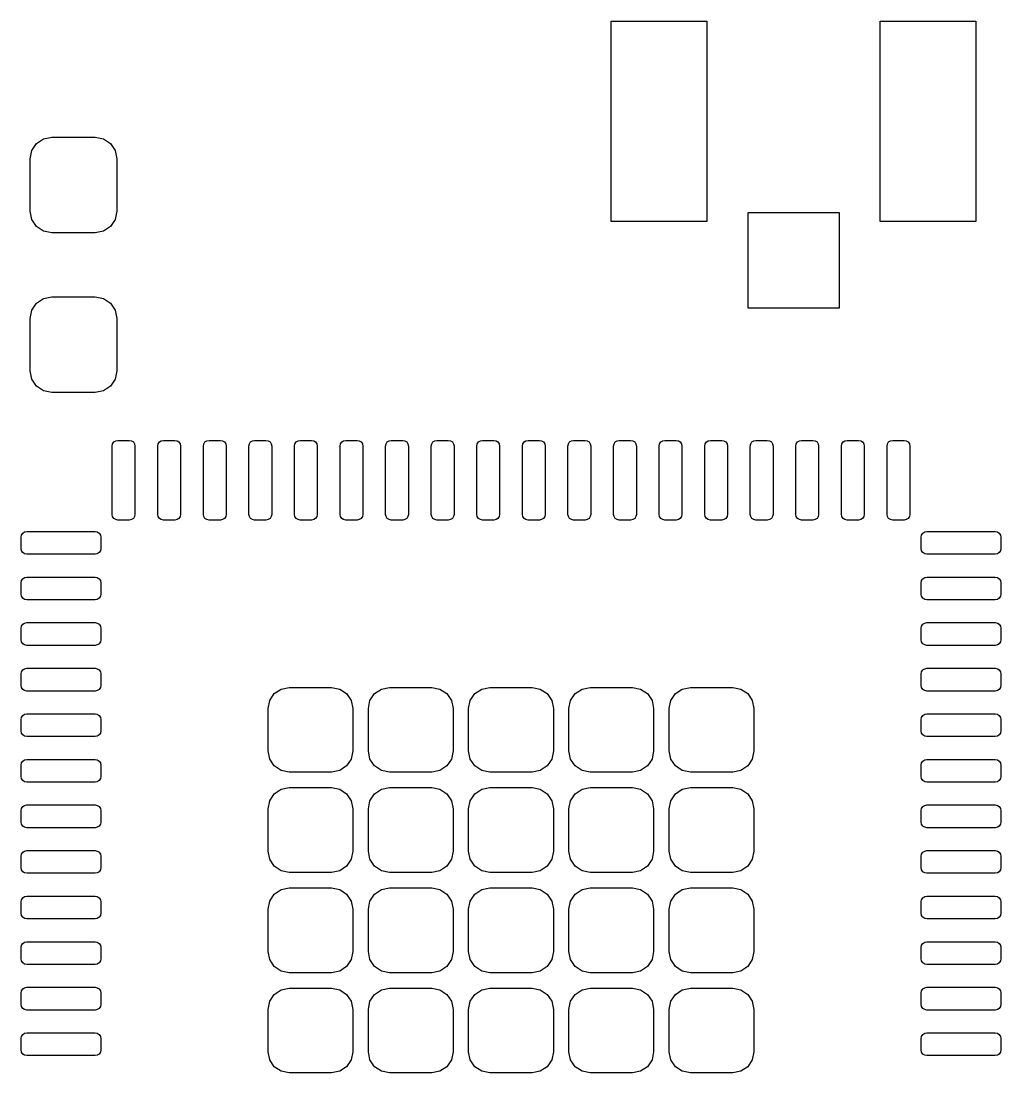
# Model space of a CAD drawing. Extents: x 116.2 to 159.4, y -138 to -93.9.
# Drawn here: x 148.68 to 159.43, y -117.02 to -105.47 of the extents above; entities that cross this region are included whole.
import ezdxf

# ---------------------------------------------------------------- set-up
doc = ezdxf.new("R2010")
doc.units = 0
doc.layers.add('BLACK', color=7, linetype='CONTINUOUS')

msp = doc.modelspace()

# ---------------------------------------------------------------- linework, layer by layer
at = {"layer": 'BLACK', "linetype": 'CONTINUOUS'}
for p, q in [((155.15, -107.675), (155.15, -105.475)), ((155.15, -105.475), (156.2, -105.475)), ((156.2, -105.475), (156.2, -107.675)), ((158.1, -107.675), (158.1, -105.475)), ((158.1, -105.475), (159.15, -105.475)), ((159.15, -105.475), (159.15, -107.675)), ((148.793, -106.897), (148.845, -106.82)), ((148.845, -106.82), (148.922, -106.768)), ((148.922, -106.768), (149.012, -106.75)), ((149.012, -106.75), (149.487, -106.75)), ((149.487, -106.75), (149.578, -106.768)), ((149.578, -106.768), (149.655, -106.82)), ((149.655, -106.82), (149.707, -106.897)), ((148.775, -106.987), (148.793, -106.897)), ((149.707, -106.897), (149.725, -106.987)), ((148.775, -107.562), (148.775, -106.987)), ((149.725, -106.987), (149.725, -107.562)), ((148.793, -107.653), (148.775, -107.562)), ((148.845, -107.73), (148.793, -107.653)), ((149.707, -107.653), (149.655, -107.73)), ((149.725, -107.562), (149.707, -107.653)), ((156.65, -108.625), (156.65, -107.575)), ((156.65, -107.575), (157.65, -107.575)), ((157.65, -107.575), (157.65, -108.625)), ((148.922, -107.782), (148.845, -107.73)), ((149.012, -107.8), (148.922, -107.782)), ((149.578, -107.782), (149.487, -107.8)), ((149.655, -107.73), (149.578, -107.782)), ((156.2, -107.675), (155.15, -107.675)), ((159.15, -107.675), (158.1, -107.675)), ((149.487, -107.8), (149.012, -107.8)), ((148.793, -108.647), (148.845, -108.57)), ((148.845, -108.57), (148.922, -108.518)), ((148.922, -108.518), (149.012, -108.5)), ((149.012, -108.5), (149.487, -108.5)), ((149.487, -108.5), (149.578, -108.518)), ((149.578, -108.518), (149.655, -108.57)), ((149.655, -108.57), (149.707, -108.647)), ((148.775, -108.737), (148.793, -108.647)), ((149.707, -108.647), (149.725, -108.737)), ((157.65, -108.625), (156.65, -108.625)), ((148.775, -109.312), (148.775, -108.737)), ((149.725, -108.737), (149.725, -109.312)), ((148.793, -109.403), (148.775, -109.312)), ((149.725, -109.312), (149.707, -109.403)), ((148.845, -109.48), (148.793, -109.403)), ((148.922, -109.532), (148.845, -109.48)), ((149.655, -109.48), (149.578, -109.532)), ((149.707, -109.403), (149.655, -109.48)), ((149.012, -109.55), (148.922, -109.532)), ((149.487, -109.55), (149.012, -109.55)), ((149.578, -109.532), (149.487, -109.55)), ((149.693, -110.093), (149.714, -110.08)), ((149.714, -110.08), (149.737, -110.075)), ((149.737, -110.075), (149.862, -110.075)), ((149.862, -110.075), (149.886, -110.08)), ((149.886, -110.08), (149.907, -110.093)), ((150.193, -110.093), (150.214, -110.08)), ((150.214, -110.08), (150.237, -110.075)), ((150.237, -110.075), (150.362, -110.075)), ((150.362, -110.075), (150.386, -110.08)), ((150.386, -110.08), (150.407, -110.093)), ((150.693, -110.093), (150.714, -110.08)), ((150.714, -110.08), (150.737, -110.075)), ((150.737, -110.075), (150.862, -110.075)), ((150.862, -110.075), (150.886, -110.08)), ((150.886, -110.08), (150.907, -110.093)), ((151.193, -110.093), (151.214, -110.08)), ((151.214, -110.08), (151.237, -110.075)), ((151.237, -110.075), (151.362, -110.075)), ((151.362, -110.075), (151.386, -110.08)), ((151.386, -110.08), (151.407, -110.093)), ((151.693, -110.093), (151.714, -110.08)), ((151.714, -110.08), (151.737, -110.075)), ((151.737, -110.075), (151.862, -110.075)), ((151.862, -110.075), (151.886, -110.08)), ((151.886, -110.08), (151.907, -110.093)), ((152.193, -110.093), (152.214, -110.08)), ((152.214, -110.08), (152.237, -110.075)), ((152.237, -110.075), (152.362, -110.075)), ((152.362, -110.075), (152.386, -110.08)), ((152.386, -110.08), (152.407, -110.093)), ((152.693, -110.093), (152.714, -110.08)), ((152.714, -110.08), (152.737, -110.075)), ((152.737, -110.075), (152.862, -110.075)), ((152.862, -110.075), (152.886, -110.08)), ((152.886, -110.08), (152.907, -110.093)), ((153.193, -110.093), (153.214, -110.08)), ((153.214, -110.08), (153.237, -110.075)), ((153.237, -110.075), (153.362, -110.075)), ((153.362, -110.075), (153.386, -110.08)), ((153.386, -110.08), (153.407, -110.093)), ((153.693, -110.093), (153.714, -110.08)), ((153.714, -110.08), (153.737, -110.075)), ((153.737, -110.075), (153.862, -110.075)), ((153.862, -110.075), (153.886, -110.08)), ((153.886, -110.08), (153.907, -110.093)), ((154.193, -110.093), (154.214, -110.08)), ((154.214, -110.08), (154.237, -110.075)), ((154.237, -110.075), (154.362, -110.075)), ((154.362, -110.075), (154.386, -110.08)), ((154.386, -110.08), (154.407, -110.093)), ((154.693, -110.093), (154.714, -110.08)), ((154.714, -110.08), (154.737, -110.075)), ((154.737, -110.075), (154.862, -110.075)), ((154.862, -110.075), (154.886, -110.08)), ((154.886, -110.08), (154.907, -110.093)), ((155.193, -110.093), (155.214, -110.08)), ((155.214, -110.08), (155.237, -110.075)), ((155.237, -110.075), (155.362, -110.075)), ((155.362, -110.075), (155.386, -110.08)), ((155.386, -110.08), (155.407, -110.093)), ((155.693, -110.093), (155.714, -110.08)), ((155.714, -110.08), (155.737, -110.075)), ((155.737, -110.075), (155.862, -110.075)), ((155.862, -110.075), (155.886, -110.08)), ((155.886, -110.08), (155.907, -110.093)), ((156.193, -110.093), (156.214, -110.08)), ((156.214, -110.08), (156.237, -110.075)), ((156.237, -110.075), (156.362, -110.075)), ((156.362, -110.075), (156.386, -110.08)), ((156.386, -110.08), (156.407, -110.093)), ((156.693, -110.093), (156.714, -110.08)), ((156.714, -110.08), (156.737, -110.075)), ((156.737, -110.075), (156.862, -110.075)), ((156.862, -110.075), (156.886, -110.08)), ((156.886, -110.08), (156.907, -110.093)), ((157.193, -110.093), (157.214, -110.08)), ((157.214, -110.08), (157.237, -110.075)), ((157.237, -110.075), (157.362, -110.075)), ((157.362, -110.075), (157.386, -110.08)), ((157.386, -110.08), (157.407, -110.093)), ((157.693, -110.093), (157.714, -110.08)), ((157.714, -110.08), (157.737, -110.075)), ((157.737, -110.075), (157.862, -110.075)), ((157.862, -110.075), (157.886, -110.08)), ((157.886, -110.08), (157.907, -110.093)), ((158.193, -110.093), (158.214, -110.08)), ((158.214, -110.08), (158.237, -110.075)), ((158.237, -110.075), (158.362, -110.075)), ((158.362, -110.075), (158.386, -110.08)), ((158.386, -110.08), (158.407, -110.093)), ((149.675, -110.137), (149.68, -110.114)), ((149.675, -110.887), (149.675, -110.137)), ((149.68, -110.114), (149.693, -110.093)), ((149.907, -110.093), (149.92, -110.114)), ((149.92, -110.114), (149.925, -110.137)), ((149.925, -110.137), (149.925, -110.887)), ((150.175, -110.137), (150.18, -110.114)), ((150.175, -110.887), (150.175, -110.137)), ((150.18, -110.114), (150.193, -110.093)), ((150.407, -110.093), (150.42, -110.114)), ((150.42, -110.114), (150.425, -110.137)), ((150.425, -110.137), (150.425, -110.887)), ((150.675, -110.137), (150.68, -110.114)), ((150.675, -110.887), (150.675, -110.137)), ((150.68, -110.114), (150.693, -110.093)), ((150.907, -110.093), (150.92, -110.114)), ((150.92, -110.114), (150.925, -110.137)), ((150.925, -110.137), (150.925, -110.887)), ((151.175, -110.137), (151.18, -110.114)), ((151.175, -110.887), (151.175, -110.137)), ((151.18, -110.114), (151.193, -110.093)), ((151.407, -110.093), (151.42, -110.114)), ((151.42, -110.114), (151.425, -110.137)), ((151.425, -110.137), (151.425, -110.887)), ((151.675, -110.137), (151.68, -110.114)), ((151.675, -110.887), (151.675, -110.137)), ((151.68, -110.114), (151.693, -110.093)), ((151.907, -110.093), (151.92, -110.114)), ((151.92, -110.114), (151.925, -110.137)), ((151.925, -110.137), (151.925, -110.887)), ((152.175, -110.137), (152.18, -110.114)), ((152.175, -110.887), (152.175, -110.137)), ((152.18, -110.114), (152.193, -110.093)), ((152.407, -110.093), (152.42, -110.114)), ((152.42, -110.114), (152.425, -110.137)), ((152.425, -110.137), (152.425, -110.887)), ((152.675, -110.137), (152.68, -110.114)), ((152.675, -110.887), (152.675, -110.137)), ((152.68, -110.114), (152.693, -110.093)), ((152.907, -110.093), (152.92, -110.114)), ((152.92, -110.114), (152.925, -110.137)), ((152.925, -110.137), (152.925, -110.887)), ((153.175, -110.137), (153.18, -110.114)), ((153.175, -110.887), (153.175, -110.137)), ((153.18, -110.114), (153.193, -110.093)), ((153.407, -110.093), (153.42, -110.114)), ((153.42, -110.114), (153.425, -110.137)), ((153.425, -110.137), (153.425, -110.887)), ((153.675, -110.137), (153.68, -110.114)), ((153.675, -110.887), (153.675, -110.137)), ((153.68, -110.114), (153.693, -110.093)), ((153.907, -110.093), (153.92, -110.114)), ((153.92, -110.114), (153.925, -110.137)), ((153.925, -110.137), (153.925, -110.887)), ((154.175, -110.137), (154.18, -110.114)), ((154.175, -110.887), (154.175, -110.137)), ((154.18, -110.114), (154.193, -110.093)), ((154.407, -110.093), (154.42, -110.114)), ((154.42, -110.114), (154.425, -110.137)), ((154.425, -110.137), (154.425, -110.887)), ((154.675, -110.137), (154.68, -110.114)), ((154.675, -110.887), (154.675, -110.137)), ((154.68, -110.114), (154.693, -110.093)), ((154.907, -110.093), (154.92, -110.114)), ((154.92, -110.114), (154.925, -110.137)), ((154.925, -110.137), (154.925, -110.887)), ((155.175, -110.137), (155.18, -110.114)), ((155.175, -110.887), (155.175, -110.137)), ((155.18, -110.114), (155.193, -110.093)), ((155.407, -110.093), (155.42, -110.114)), ((155.42, -110.114), (155.425, -110.137)), ((155.425, -110.137), (155.425, -110.887)), ((155.675, -110.137), (155.68, -110.114)), ((155.675, -110.887), (155.675, -110.137)), ((155.68, -110.114), (155.693, -110.093)), ((155.907, -110.093), (155.92, -110.114)), ((155.92, -110.114), (155.925, -110.137)), ((155.925, -110.137), (155.925, -110.887)), ((156.175, -110.137), (156.18, -110.114)), ((156.175, -110.887), (156.175, -110.137)), ((156.18, -110.114), (156.193, -110.093)), ((156.407, -110.093), (156.42, -110.114)), ((156.42, -110.114), (156.425, -110.137)), ((156.425, -110.137), (156.425, -110.887)), ((156.675, -110.137), (156.68, -110.114)), ((156.675, -110.887), (156.675, -110.137)), ((156.68, -110.114), (156.693, -110.093)), ((156.907, -110.093), (156.92, -110.114)), ((156.92, -110.114), (156.925, -110.137)), ((156.925, -110.137), (156.925, -110.887)), ((157.175, -110.137), (157.18, -110.114)), ((157.175, -110.887), (157.175, -110.137)), ((157.18, -110.114), (157.193, -110.093)), ((157.407, -110.093), (157.42, -110.114)), ((157.42, -110.114), (157.425, -110.137)), ((157.425, -110.137), (157.425, -110.887)), ((157.675, -110.137), (157.68, -110.114)), ((157.675, -110.887), (157.675, -110.137)), ((157.68, -110.114), (157.693, -110.093)), ((157.907, -110.093), (157.92, -110.114)), ((157.92, -110.114), (157.925, -110.137)), ((157.925, -110.137), (157.925, -110.887)), ((158.175, -110.137), (158.18, -110.114)), ((158.175, -110.887), (158.175, -110.137)), ((158.18, -110.114), (158.193, -110.093)), ((158.407, -110.093), (158.42, -110.114)), ((158.42, -110.114), (158.425, -110.137)), ((158.425, -110.137), (158.425, -110.887)), ((149.68, -110.911), (149.675, -110.887)), ((149.925, -110.887), (149.92, -110.911)), ((150.18, -110.911), (150.175, -110.887)), ((150.425, -110.887), (150.42, -110.911)), ((150.68, -110.911), (150.675, -110.887)), ((150.925, -110.887), (150.92, -110.911)), ((151.18, -110.911), (151.175, -110.887)), ((151.425, -110.887), (151.42, -110.911)), ((151.68, -110.911), (151.675, -110.887)), ((151.925, -110.887), (151.92, -110.911)), ((152.18, -110.911), (152.175, -110.887)), ((152.425, -110.887), (152.42, -110.911)), ((152.68, -110.911), (152.675, -110.887)), ((152.925, -110.887), (152.92, -110.911)), ((153.18, -110.911), (153.175, -110.887)), ((153.425, -110.887), (153.42, -110.911)), ((153.68, -110.911), (153.675, -110.887)), ((153.925, -110.887), (153.92, -110.911)), ((154.18, -110.911), (154.175, -110.887)), ((154.425, -110.887), (154.42, -110.911)), ((154.68, -110.911), (154.675, -110.887)), ((154.925, -110.887), (154.92, -110.911)), ((155.18, -110.911), (155.175, -110.887)), ((155.425, -110.887), (155.42, -110.911)), ((155.68, -110.911), (155.675, -110.887)), ((155.925, -110.887), (155.92, -110.911)), ((156.18, -110.911), (156.175, -110.887)), ((156.425, -110.887), (156.42, -110.911)), ((156.68, -110.911), (156.675, -110.887)), ((156.925, -110.887), (156.92, -110.911)), ((157.18, -110.911), (157.175, -110.887)), ((157.425, -110.887), (157.42, -110.911)), ((157.68, -110.911), (157.675, -110.887)), ((157.925, -110.887), (157.92, -110.911)), ((158.18, -110.911), (158.175, -110.887)), ((158.425, -110.887), (158.42, -110.911)), ((149.693, -110.932), (149.68, -110.911)), ((149.714, -110.945), (149.693, -110.932)), ((149.737, -110.95), (149.714, -110.945)), ((149.862, -110.95), (149.737, -110.95)), ((149.886, -110.945), (149.862, -110.95)), ((149.907, -110.932), (149.886, -110.945)), ((149.92, -110.911), (149.907, -110.932)), ((150.193, -110.932), (150.18, -110.911)), ((150.214, -110.945), (150.193, -110.932)), ((150.237, -110.95), (150.214, -110.945)), ((150.362, -110.95), (150.237, -110.95)), ((150.386, -110.945), (150.362, -110.95)), ((150.407, -110.932), (150.386, -110.945)), ((150.42, -110.911), (150.407, -110.932)), ((150.693, -110.932), (150.68, -110.911)), ((150.714, -110.945), (150.693, -110.932)), ((150.737, -110.95), (150.714, -110.945)), ((150.862, -110.95), (150.737, -110.95)), ((150.886, -110.945), (150.862, -110.95)), ((150.907, -110.932), (150.886, -110.945)), ((150.92, -110.911), (150.907, -110.932)), ((151.193, -110.932), (151.18, -110.911)), ((151.214, -110.945), (151.193, -110.932)), ((151.237, -110.95), (151.214, -110.945)), ((151.362, -110.95), (151.237, -110.95)), ((151.386, -110.945), (151.362, -110.95)), ((151.407, -110.932), (151.386, -110.945)), ((151.42, -110.911), (151.407, -110.932)), ((151.693, -110.932), (151.68, -110.911)), ((151.714, -110.945), (151.693, -110.932)), ((151.737, -110.95), (151.714, -110.945)), ((151.862, -110.95), (151.737, -110.95)), ((151.886, -110.945), (151.862, -110.95)), ((151.907, -110.932), (151.886, -110.945)), ((151.92, -110.911), (151.907, -110.932)), ((152.193, -110.932), (152.18, -110.911)), ((152.214, -110.945), (152.193, -110.932)), ((152.237, -110.95), (152.214, -110.945)), ((152.362, -110.95), (152.237, -110.95)), ((152.386, -110.945), (152.362, -110.95)), ((152.407, -110.932), (152.386, -110.945)), ((152.42, -110.911), (152.407, -110.932)), ((152.693, -110.932), (152.68, -110.911)), ((152.714, -110.945), (152.693, -110.932)), ((152.737, -110.95), (152.714, -110.945)), ((152.862, -110.95), (152.737, -110.95)), ((152.886, -110.945), (152.862, -110.95)), ((152.907, -110.932), (152.886, -110.945)), ((152.92, -110.911), (152.907, -110.932)), ((153.193, -110.932), (153.18, -110.911)), ((153.214, -110.945), (153.193, -110.932)), ((153.237, -110.95), (153.214, -110.945)), ((153.362, -110.95), (153.237, -110.95)), ((153.386, -110.945), (153.362, -110.95)), ((153.407, -110.932), (153.386, -110.945)), ((153.42, -110.911), (153.407, -110.932)), ((153.693, -110.932), (153.68, -110.911)), ((153.714, -110.945), (153.693, -110.932)), ((153.737, -110.95), (153.714, -110.945)), ((153.862, -110.95), (153.737, -110.95)), ((153.886, -110.945), (153.862, -110.95)), ((153.907, -110.932), (153.886, -110.945)), ((153.92, -110.911), (153.907, -110.932)), ((154.193, -110.932), (154.18, -110.911)), ((154.214, -110.945), (154.193, -110.932)), ((154.237, -110.95), (154.214, -110.945)), ((154.362, -110.95), (154.237, -110.95)), ((154.386, -110.945), (154.362, -110.95)), ((154.407, -110.932), (154.386, -110.945)), ((154.42, -110.911), (154.407, -110.932)), ((154.693, -110.932), (154.68, -110.911)), ((154.714, -110.945), (154.693, -110.932)), ((154.737, -110.95), (154.714, -110.945)), ((154.862, -110.95), (154.737, -110.95)), ((154.886, -110.945), (154.862, -110.95)), ((154.907, -110.932), (154.886, -110.945)), ((154.92, -110.911), (154.907, -110.932)), ((155.193, -110.932), (155.18, -110.911)), ((155.214, -110.945), (155.193, -110.932)), ((155.237, -110.95), (155.214, -110.945)), ((155.362, -110.95), (155.237, -110.95)), ((155.386, -110.945), (155.362, -110.95)), ((155.407, -110.932), (155.386, -110.945)), ((155.42, -110.911), (155.407, -110.932)), ((155.693, -110.932), (155.68, -110.911)), ((155.714, -110.945), (155.693, -110.932)), ((155.737, -110.95), (155.714, -110.945)), ((155.862, -110.95), (155.737, -110.95)), ((155.886, -110.945), (155.862, -110.95)), ((155.907, -110.932), (155.886, -110.945)), ((155.92, -110.911), (155.907, -110.932)), ((156.193, -110.932), (156.18, -110.911)), ((156.214, -110.945), (156.193, -110.932)), ((156.237, -110.95), (156.214, -110.945)), ((156.362, -110.95), (156.237, -110.95)), ((156.386, -110.945), (156.362, -110.95)), ((156.407, -110.932), (156.386, -110.945)), ((156.42, -110.911), (156.407, -110.932)), ((156.693, -110.932), (156.68, -110.911)), ((156.714, -110.945), (156.693, -110.932)), ((156.737, -110.95), (156.714, -110.945)), ((156.862, -110.95), (156.737, -110.95)), ((156.886, -110.945), (156.862, -110.95)), ((156.907, -110.932), (156.886, -110.945)), ((156.92, -110.911), (156.907, -110.932)), ((157.193, -110.932), (157.18, -110.911)), ((157.214, -110.945), (157.193, -110.932)), ((157.237, -110.95), (157.214, -110.945)), ((157.362, -110.95), (157.237, -110.95)), ((157.386, -110.945), (157.362, -110.95)), ((157.407, -110.932), (157.386, -110.945)), ((157.42, -110.911), (157.407, -110.932)), ((157.693, -110.932), (157.68, -110.911)), ((157.714, -110.945), (157.693, -110.932)), ((157.737, -110.95), (157.714, -110.945)), ((157.862, -110.95), (157.737, -110.95)), ((157.886, -110.945), (157.862, -110.95)), ((157.907, -110.932), (157.886, -110.945)), ((157.92, -110.911), (157.907, -110.932)), ((158.193, -110.932), (158.18, -110.911)), ((158.214, -110.945), (158.193, -110.932)), ((158.237, -110.95), (158.214, -110.945)), ((158.362, -110.95), (158.237, -110.95)), ((158.386, -110.945), (158.362, -110.95)), ((158.407, -110.932), (158.386, -110.945)), ((158.42, -110.911), (158.407, -110.932)), ((148.675, -111.137), (148.68, -111.114)), ((148.68, -111.114), (148.693, -111.093)), ((148.693, -111.093), (148.714, -111.08)), ((148.714, -111.08), (148.737, -111.075)), ((148.737, -111.075), (149.487, -111.075)), ((149.487, -111.075), (149.511, -111.08)), ((149.511, -111.08), (149.532, -111.093)), ((149.532, -111.093), (149.545, -111.114)), ((149.545, -111.114), (149.55, -111.137)), ((158.55, -111.137), (158.555, -111.114)), ((158.555, -111.114), (158.568, -111.093)), ((158.568, -111.093), (158.589, -111.08)), ((158.589, -111.08), (158.612, -111.075)), ((158.612, -111.075), (159.362, -111.075)), ((159.362, -111.075), (159.386, -111.08)), ((159.386, -111.08), (159.407, -111.093)), ((159.407, -111.093), (159.42, -111.114)), ((159.42, -111.114), (159.425, -111.137)), ((148.675, -111.262), (148.675, -111.137)), ((149.55, -111.137), (149.55, -111.262)), ((158.55, -111.262), (158.55, -111.137)), ((159.425, -111.137), (159.425, -111.262)), ((148.68, -111.286), (148.675, -111.262)), ((148.693, -111.307), (148.68, -111.286)), ((148.714, -111.32), (148.693, -111.307)), ((148.737, -111.325), (148.714, -111.32)), ((149.487, -111.325), (148.737, -111.325)), ((149.511, -111.32), (149.487, -111.325)), ((149.532, -111.307), (149.511, -111.32)), ((149.545, -111.286), (149.532, -111.307)), ((149.55, -111.262), (149.545, -111.286)), ((158.555, -111.286), (158.55, -111.262)), ((158.568, -111.307), (158.555, -111.286)), ((158.589, -111.32), (158.568, -111.307)), ((158.612, -111.325), (158.589, -111.32)), ((159.362, -111.325), (158.612, -111.325)), ((159.386, -111.32), (159.362, -111.325)), ((159.407, -111.307), (159.386, -111.32)), ((159.42, -111.286), (159.407, -111.307)), ((159.425, -111.262), (159.42, -111.286)), ((148.693, -111.593), (148.714, -111.58)), ((148.714, -111.58), (148.737, -111.575)), ((148.737, -111.575), (149.487, -111.575)), ((149.487, -111.575), (149.511, -111.58)), ((149.511, -111.58), (149.532, -111.593)), ((158.568, -111.593), (158.589, -111.58)), ((158.589, -111.58), (158.612, -111.575)), ((158.612, -111.575), (159.362, -111.575)), ((159.362, -111.575), (159.386, -111.58)), ((159.386, -111.58), (159.407, -111.593)), ((148.675, -111.637), (148.68, -111.614)), ((148.675, -111.762), (148.675, -111.637)), ((148.68, -111.614), (148.693, -111.593)), ((149.532, -111.593), (149.545, -111.614)), ((149.545, -111.614), (149.55, -111.637)), ((149.55, -111.637), (149.55, -111.762)), ((158.55, -111.637), (158.555, -111.614)), ((158.55, -111.762), (158.55, -111.637)), ((158.555, -111.614), (158.568, -111.593)), ((159.407, -111.593), (159.42, -111.614)), ((159.42, -111.614), (159.425, -111.637)), ((159.425, -111.637), (159.425, -111.762)), ((148.68, -111.786), (148.675, -111.762)), ((148.693, -111.807), (148.68, -111.786)), ((148.714, -111.82), (148.693, -111.807)), ((148.737, -111.825), (148.714, -111.82)), ((149.511, -111.82), (149.487, -111.825)), ((149.532, -111.807), (149.511, -111.82)), ((149.545, -111.786), (149.532, -111.807)), ((149.55, -111.762), (149.545, -111.786)), ((158.555, -111.786), (158.55, -111.762)), ((158.568, -111.807), (158.555, -111.786)), ((158.589, -111.82), (158.568, -111.807)), ((158.612, -111.825), (158.589, -111.82)), ((159.386, -111.82), (159.362, -111.825)), ((159.407, -111.807), (159.386, -111.82)), ((159.42, -111.786), (159.407, -111.807)), ((159.425, -111.762), (159.42, -111.786)), ((149.487, -111.825), (148.737, -111.825)), ((159.362, -111.825), (158.612, -111.825)), ((148.675, -112.137), (148.68, -112.114)), ((148.675, -112.262), (148.675, -112.137)), ((148.68, -112.114), (148.693, -112.093)), ((148.693, -112.093), (148.714, -112.08)), ((148.714, -112.08), (148.737, -112.075)), ((148.737, -112.075), (149.487, -112.075)), ((149.487, -112.075), (149.511, -112.08)), ((149.511, -112.08), (149.532, -112.093)), ((149.532, -112.093), (149.545, -112.114)), ((149.545, -112.114), (149.55, -112.137)), ((149.55, -112.137), (149.55, -112.262)), ((158.55, -112.137), (158.555, -112.114)), ((158.55, -112.262), (158.55, -112.137)), ((158.555, -112.114), (158.568, -112.093)), ((158.568, -112.093), (158.589, -112.08)), ((158.589, -112.08), (158.612, -112.075)), ((158.612, -112.075), (159.362, -112.075)), ((159.362, -112.075), (159.386, -112.08)), ((159.386, -112.08), (159.407, -112.093)), ((159.407, -112.093), (159.42, -112.114)), ((159.42, -112.114), (159.425, -112.137)), ((159.425, -112.137), (159.425, -112.262)), ((148.68, -112.286), (148.675, -112.262)), ((149.55, -112.262), (149.545, -112.286)), ((158.555, -112.286), (158.55, -112.262)), ((159.425, -112.262), (159.42, -112.286)), ((148.693, -112.307), (148.68, -112.286)), ((148.714, -112.32), (148.693, -112.307)), ((148.737, -112.325), (148.714, -112.32)), ((149.487, -112.325), (148.737, -112.325)), ((149.511, -112.32), (149.487, -112.325)), ((149.532, -112.307), (149.511, -112.32)), ((149.545, -112.286), (149.532, -112.307)), ((158.568, -112.307), (158.555, -112.286)), ((158.589, -112.32), (158.568, -112.307)), ((158.612, -112.325), (158.589, -112.32)), ((159.362, -112.325), (158.612, -112.325)), ((159.386, -112.32), (159.362, -112.325)), ((159.407, -112.307), (159.386, -112.32)), ((159.42, -112.286), (159.407, -112.307)), ((148.675, -112.637), (148.68, -112.614)), ((148.68, -112.614), (148.693, -112.593)), ((148.693, -112.593), (148.714, -112.58)), ((148.714, -112.58), (148.737, -112.575)), ((148.737, -112.575), (149.487, -112.575)), ((149.487, -112.575), (149.511, -112.58)), ((149.511, -112.58), (149.532, -112.593)), ((149.532, -112.593), (149.545, -112.614)), ((149.545, -112.614), (149.55, -112.637)), ((158.55, -112.637), (158.555, -112.614)), ((158.555, -112.614), (158.568, -112.593)), ((158.568, -112.593), (158.589, -112.58)), ((158.589, -112.58), (158.612, -112.575)), ((158.612, -112.575), (159.362, -112.575)), ((159.362, -112.575), (159.386, -112.58)), ((159.386, -112.58), (159.407, -112.593)), ((159.407, -112.593), (159.42, -112.614)), ((159.42, -112.614), (159.425, -112.637)), ((148.675, -112.762), (148.675, -112.637)), ((149.55, -112.637), (149.55, -112.762)), ((158.55, -112.762), (158.55, -112.637)), ((159.425, -112.637), (159.425, -112.762)), ((148.68, -112.786), (148.675, -112.762)), ((148.693, -112.807), (148.68, -112.786)), ((148.714, -112.82), (148.693, -112.807)), ((148.737, -112.825), (148.714, -112.82)), ((149.487, -112.825), (148.737, -112.825)), ((149.511, -112.82), (149.487, -112.825)), ((149.532, -112.807), (149.511, -112.82)), ((149.545, -112.786), (149.532, -112.807)), ((149.55, -112.762), (149.545, -112.786)), ((151.403, -112.929), (151.453, -112.853)), ((151.453, -112.853), (151.529, -112.803)), ((151.529, -112.803), (151.618, -112.785)), ((151.618, -112.785), (152.082, -112.785)), ((152.082, -112.785), (152.171, -112.803)), ((152.171, -112.803), (152.247, -112.853)), ((152.247, -112.853), (152.297, -112.929)), ((152.503, -112.929), (152.553, -112.853)), ((152.553, -112.853), (152.629, -112.803)), ((152.629, -112.803), (152.718, -112.785)), ((152.718, -112.785), (153.182, -112.785)), ((153.182, -112.785), (153.271, -112.803)), ((153.271, -112.803), (153.347, -112.853)), ((153.347, -112.853), (153.397, -112.929)), ((153.603, -112.929), (153.653, -112.853)), ((153.653, -112.853), (153.729, -112.803)), ((153.729, -112.803), (153.818, -112.785)), ((153.818, -112.785), (154.282, -112.785)), ((154.282, -112.785), (154.371, -112.803)), ((154.371, -112.803), (154.447, -112.853)), ((154.447, -112.853), (154.497, -112.929)), ((154.703, -112.929), (154.753, -112.853)), ((154.753, -112.853), (154.829, -112.803)), ((154.829, -112.803), (154.918, -112.785)), ((154.918, -112.785), (155.382, -112.785)), ((155.382, -112.785), (155.471, -112.803)), ((155.471, -112.803), (155.547, -112.853)), ((155.547, -112.853), (155.597, -112.929)), ((155.803, -112.929), (155.853, -112.853)), ((155.853, -112.853), (155.929, -112.803)), ((155.929, -112.803), (156.018, -112.785)), ((156.018, -112.785), (156.482, -112.785)), ((156.482, -112.785), (156.571, -112.803)), ((156.571, -112.803), (156.647, -112.853)), ((156.647, -112.853), (156.697, -112.929)), ((158.555, -112.786), (158.55, -112.762)), ((158.568, -112.807), (158.555, -112.786)), ((158.589, -112.82), (158.568, -112.807)), ((158.612, -112.825), (158.589, -112.82)), ((159.362, -112.825), (158.612, -112.825)), ((159.386, -112.82), (159.362, -112.825)), ((159.407, -112.807), (159.386, -112.82)), ((159.42, -112.786), (159.407, -112.807)), ((159.425, -112.762), (159.42, -112.786)), ((151.385, -113.018), (151.403, -112.929)), ((152.297, -112.929), (152.315, -113.018)), ((152.485, -113.018), (152.503, -112.929)), ((153.397, -112.929), (153.415, -113.018)), ((153.585, -113.018), (153.603, -112.929)), ((154.497, -112.929), (154.515, -113.018)), ((154.685, -113.018), (154.703, -112.929)), ((155.597, -112.929), (155.615, -113.018)), ((155.785, -113.018), (155.803, -112.929)), ((156.697, -112.929), (156.715, -113.018)), ((148.693, -113.093), (148.714, -113.08)), ((148.714, -113.08), (148.737, -113.075)), ((148.737, -113.075), (149.487, -113.075)), ((149.487, -113.075), (149.511, -113.08)), ((149.511, -113.08), (149.532, -113.093)), ((151.385, -113.482), (151.385, -113.018)), ((152.315, -113.018), (152.315, -113.482)), ((152.485, -113.482), (152.485, -113.018)), ((153.415, -113.018), (153.415, -113.482)), ((153.585, -113.482), (153.585, -113.018)), ((154.515, -113.018), (154.515, -113.482)), ((154.685, -113.482), (154.685, -113.018)), ((155.615, -113.018), (155.615, -113.482)), ((155.785, -113.482), (155.785, -113.018)), ((156.715, -113.018), (156.715, -113.482)), ((158.568, -113.093), (158.589, -113.08)), ((158.589, -113.08), (158.612, -113.075)), ((158.612, -113.075), (159.362, -113.075)), ((159.362, -113.075), (159.386, -113.08)), ((159.386, -113.08), (159.407, -113.093)), ((148.675, -113.137), (148.68, -113.114)), ((148.675, -113.262), (148.675, -113.137)), ((148.68, -113.114), (148.693, -113.093)), ((149.532, -113.093), (149.545, -113.114)), ((149.545, -113.114), (149.55, -113.137)), ((149.55, -113.137), (149.55, -113.262)), ((158.55, -113.137), (158.555, -113.114)), ((158.55, -113.262), (158.55, -113.137)), ((158.555, -113.114), (158.568, -113.093)), ((159.407, -113.093), (159.42, -113.114)), ((159.42, -113.114), (159.425, -113.137)), ((159.425, -113.137), (159.425, -113.262)), ((148.68, -113.286), (148.675, -113.262)), ((148.693, -113.307), (148.68, -113.286)), ((148.714, -113.32), (148.693, -113.307)), ((148.737, -113.325), (148.714, -113.32)), ((149.511, -113.32), (149.487, -113.325)), ((149.532, -113.307), (149.511, -113.32)), ((149.545, -113.286), (149.532, -113.307)), ((149.55, -113.262), (149.545, -113.286)), ((158.555, -113.286), (158.55, -113.262)), ((158.568, -113.307), (158.555, -113.286)), ((158.589, -113.32), (158.568, -113.307)), ((158.612, -113.325), (158.589, -113.32)), ((159.386, -113.32), (159.362, -113.325)), ((159.407, -113.307), (159.386, -113.32)), ((159.42, -113.286), (159.407, -113.307)), ((159.425, -113.262), (159.42, -113.286)), ((149.487, -113.325), (148.737, -113.325)), ((159.362, -113.325), (158.612, -113.325)), ((151.403, -113.571), (151.385, -113.482)), ((152.315, -113.482), (152.297, -113.571)), ((152.503, -113.571), (152.485, -113.482)), ((153.415, -113.482), (153.397, -113.571)), ((153.603, -113.571), (153.585, -113.482)), ((154.515, -113.482), (154.497, -113.571)), ((154.703, -113.571), (154.685, -113.482)), ((155.615, -113.482), (155.597, -113.571)), ((155.803, -113.571), (155.785, -113.482)), ((156.715, -113.482), (156.697, -113.571)), ((148.675, -113.637), (148.68, -113.614)), ((148.675, -113.762), (148.675, -113.637)), ((148.68, -113.614), (148.693, -113.593)), ((148.693, -113.593), (148.714, -113.58)), ((148.714, -113.58), (148.737, -113.575)), ((148.737, -113.575), (149.487, -113.575)), ((149.487, -113.575), (149.511, -113.58)), ((149.511, -113.58), (149.532, -113.593)), ((149.532, -113.593), (149.545, -113.614)), ((149.545, -113.614), (149.55, -113.637)), ((149.55, -113.637), (149.55, -113.762)), ((151.453, -113.647), (151.403, -113.571)), ((151.529, -113.697), (151.453, -113.647)), ((152.247, -113.647), (152.171, -113.697)), ((152.297, -113.571), (152.247, -113.647)), ((152.553, -113.647), (152.503, -113.571)), ((152.629, -113.697), (152.553, -113.647)), ((153.347, -113.647), (153.271, -113.697)), ((153.397, -113.571), (153.347, -113.647)), ((153.653, -113.647), (153.603, -113.571)), ((153.729, -113.697), (153.653, -113.647)), ((154.447, -113.647), (154.371, -113.697)), ((154.497, -113.571), (154.447, -113.647)), ((154.753, -113.647), (154.703, -113.571)), ((154.829, -113.697), (154.753, -113.647)), ((155.547, -113.647), (155.471, -113.697)), ((155.597, -113.571), (155.547, -113.647)), ((155.853, -113.647), (155.803, -113.571)), ((155.929, -113.697), (155.853, -113.647)), ((156.647, -113.647), (156.571, -113.697)), ((156.697, -113.571), (156.647, -113.647)), ((158.55, -113.637), (158.555, -113.614)), ((158.55, -113.762), (158.55, -113.637)), ((158.555, -113.614), (158.568, -113.593)), ((158.568, -113.593), (158.589, -113.58)), ((158.589, -113.58), (158.612, -113.575)), ((158.612, -113.575), (159.362, -113.575)), ((159.362, -113.575), (159.386, -113.58)), ((159.386, -113.58), (159.407, -113.593)), ((159.407, -113.593), (159.42, -113.614)), ((159.42, -113.614), (159.425, -113.637)), ((159.425, -113.637), (159.425, -113.762)), ((148.68, -113.786), (148.675, -113.762)), ((149.55, -113.762), (149.545, -113.786)), ((151.618, -113.715), (151.529, -113.697)), ((152.082, -113.715), (151.618, -113.715)), ((152.171, -113.697), (152.082, -113.715)), ((152.718, -113.715), (152.629, -113.697)), ((153.182, -113.715), (152.718, -113.715)), ((153.271, -113.697), (153.182, -113.715)), ((153.818, -113.715), (153.729, -113.697)), ((154.282, -113.715), (153.818, -113.715)), ((154.371, -113.697), (154.282, -113.715)), ((154.918, -113.715), (154.829, -113.697)), ((155.382, -113.715), (154.918, -113.715)), ((155.471, -113.697), (155.382, -113.715)), ((156.018, -113.715), (155.929, -113.697)), ((156.482, -113.715), (156.018, -113.715)), ((156.571, -113.697), (156.482, -113.715)), ((158.555, -113.786), (158.55, -113.762)), ((159.425, -113.762), (159.42, -113.786)), ((148.693, -113.807), (148.68, -113.786)), ((148.714, -113.82), (148.693, -113.807)), ((148.737, -113.825), (148.714, -113.82)), ((149.487, -113.825), (148.737, -113.825)), ((149.511, -113.82), (149.487, -113.825)), ((149.532, -113.807), (149.511, -113.82)), ((149.545, -113.786), (149.532, -113.807)), ((151.529, -113.903), (151.618, -113.885)), ((151.618, -113.885), (152.082, -113.885)), ((152.082, -113.885), (152.171, -113.903)), ((152.629, -113.903), (152.718, -113.885)), ((152.718, -113.885), (153.182, -113.885)), ((153.182, -113.885), (153.271, -113.903)), ((153.729, -113.903), (153.818, -113.885)), ((153.818, -113.885), (154.282, -113.885)), ((154.282, -113.885), (154.371, -113.903)), ((154.829, -113.903), (154.918, -113.885)), ((154.918, -113.885), (155.382, -113.885)), ((155.382, -113.885), (155.471, -113.903)), ((155.929, -113.903), (156.018, -113.885)), ((156.018, -113.885), (156.482, -113.885)), ((156.482, -113.885), (156.571, -113.903)), ((158.568, -113.807), (158.555, -113.786)), ((158.589, -113.82), (158.568, -113.807)), ((158.612, -113.825), (158.589, -113.82)), ((159.362, -113.825), (158.612, -113.825)), ((159.386, -113.82), (159.362, -113.825)), ((159.407, -113.807), (159.386, -113.82)), ((159.42, -113.786), (159.407, -113.807)), ((151.403, -114.029), (151.453, -113.953)), ((151.453, -113.953), (151.529, -113.903)), ((152.171, -113.903), (152.247, -113.953)), ((152.247, -113.953), (152.297, -114.029)), ((152.503, -114.029), (152.553, -113.953)), ((152.553, -113.953), (152.629, -113.903)), ((153.271, -113.903), (153.347, -113.953)), ((153.347, -113.953), (153.397, -114.029)), ((153.603, -114.029), (153.653, -113.953)), ((153.653, -113.953), (153.729, -113.903)), ((154.371, -113.903), (154.447, -113.953)), ((154.447, -113.953), (154.497, -114.029)), ((154.703, -114.029), (154.753, -113.953)), ((154.753, -113.953), (154.829, -113.903)), ((155.471, -113.903), (155.547, -113.953)), ((155.547, -113.953), (155.597, -114.029)), ((155.803, -114.029), (155.853, -113.953)), ((155.853, -113.953), (155.929, -113.903)), ((156.571, -113.903), (156.647, -113.953)), ((156.647, -113.953), (156.697, -114.029)), ((148.675, -114.137), (148.68, -114.114)), ((148.68, -114.114), (148.693, -114.093)), ((148.693, -114.093), (148.714, -114.08)), ((148.714, -114.08), (148.737, -114.075)), ((148.737, -114.075), (149.487, -114.075)), ((149.487, -114.075), (149.511, -114.08)), ((149.511, -114.08), (149.532, -114.093)), ((149.532, -114.093), (149.545, -114.114)), ((149.545, -114.114), (149.55, -114.137)), ((151.385, -114.118), (151.403, -114.029)), ((151.385, -114.582), (151.385, -114.118)), ((152.297, -114.029), (152.315, -114.118)), ((152.315, -114.118), (152.315, -114.582)), ((152.485, -114.118), (152.503, -114.029)), ((152.485, -114.582), (152.485, -114.118)), ((153.397, -114.029), (153.415, -114.118)), ((153.415, -114.118), (153.415, -114.582)), ((153.585, -114.118), (153.603, -114.029)), ((153.585, -114.582), (153.585, -114.118)), ((154.497, -114.029), (154.515, -114.118)), ((154.515, -114.118), (154.515, -114.582)), ((154.685, -114.118), (154.703, -114.029)), ((154.685, -114.582), (154.685, -114.118)), ((155.597, -114.029), (155.615, -114.118)), ((155.615, -114.118), (155.615, -114.582)), ((155.785, -114.118), (155.803, -114.029)), ((155.785, -114.582), (155.785, -114.118)), ((156.697, -114.029), (156.715, -114.118)), ((156.715, -114.118), (156.715, -114.582)), ((158.55, -114.137), (158.555, -114.114)), ((158.555, -114.114), (158.568, -114.093)), ((158.568, -114.093), (158.589, -114.08)), ((158.589, -114.08), (158.612, -114.075)), ((158.612, -114.075), (159.362, -114.075)), ((159.362, -114.075), (159.386, -114.08)), ((159.386, -114.08), (159.407, -114.093)), ((159.407, -114.093), (159.42, -114.114)), ((159.42, -114.114), (159.425, -114.137)), ((148.675, -114.262), (148.675, -114.137)), ((149.55, -114.137), (149.55, -114.262)), ((158.55, -114.262), (158.55, -114.137)), ((159.425, -114.137), (159.425, -114.262)), ((148.68, -114.286), (148.675, -114.262)), ((148.693, -114.307), (148.68, -114.286)), ((148.714, -114.32), (148.693, -114.307)), ((148.737, -114.325), (148.714, -114.32)), ((149.487, -114.325), (148.737, -114.325)), ((149.511, -114.32), (149.487, -114.325)), ((149.532, -114.307), (149.511, -114.32)), ((149.545, -114.286), (149.532, -114.307)), ((149.55, -114.262), (149.545, -114.286)), ((158.555, -114.286), (158.55, -114.262)), ((158.568, -114.307), (158.555, -114.286)), ((158.589, -114.32), (158.568, -114.307)), ((158.612, -114.325), (158.589, -114.32)), ((159.362, -114.325), (158.612, -114.325)), ((159.386, -114.32), (159.362, -114.325)), ((159.407, -114.307), (159.386, -114.32)), ((159.42, -114.286), (159.407, -114.307)), ((159.425, -114.262), (159.42, -114.286)), ((148.693, -114.593), (148.714, -114.58)), ((148.714, -114.58), (148.737, -114.575)), ((148.737, -114.575), (149.487, -114.575)), ((149.487, -114.575), (149.511, -114.58)), ((149.511, -114.58), (149.532, -114.593)), ((151.403, -114.671), (151.385, -114.582)), ((152.315, -114.582), (152.297, -114.671)), ((152.503, -114.671), (152.485, -114.582)), ((153.415, -114.582), (153.397, -114.671)), ((153.603, -114.671), (153.585, -114.582)), ((154.515, -114.582), (154.497, -114.671)), ((154.703, -114.671), (154.685, -114.582)), ((155.615, -114.582), (155.597, -114.671)), ((155.803, -114.671), (155.785, -114.582)), ((156.715, -114.582), (156.697, -114.671)), ((158.568, -114.593), (158.589, -114.58)), ((158.589, -114.58), (158.612, -114.575)), ((158.612, -114.575), (159.362, -114.575)), ((159.362, -114.575), (159.386, -114.58)), ((159.386, -114.58), (159.407, -114.593)), ((148.675, -114.637), (148.68, -114.614)), ((148.675, -114.762), (148.675, -114.637)), ((148.68, -114.614), (148.693, -114.593)), ((149.532, -114.593), (149.545, -114.614)), ((149.545, -114.614), (149.55, -114.637)), ((149.55, -114.637), (149.55, -114.762)), ((151.453, -114.747), (151.403, -114.671)), ((152.297, -114.671), (152.247, -114.747)), ((152.553, -114.747), (152.503, -114.671)), ((153.397, -114.671), (153.347, -114.747)), ((153.653, -114.747), (153.603, -114.671)), ((154.497, -114.671), (154.447, -114.747)), ((154.753, -114.747), (154.703, -114.671)), ((155.597, -114.671), (155.547, -114.747)), ((155.853, -114.747), (155.803, -114.671)), ((156.697, -114.671), (156.647, -114.747)), ((158.55, -114.637), (158.555, -114.614)), ((158.55, -114.762), (158.55, -114.637)), ((158.555, -114.614), (158.568, -114.593)), ((159.407, -114.593), (159.42, -114.614)), ((159.42, -114.614), (159.425, -114.637)), ((159.425, -114.637), (159.425, -114.762)), ((148.68, -114.786), (148.675, -114.762)), ((148.693, -114.807), (148.68, -114.786)), ((148.714, -114.82), (148.693, -114.807)), ((148.737, -114.825), (148.714, -114.82)), ((149.511, -114.82), (149.487, -114.825)), ((149.532, -114.807), (149.511, -114.82)), ((149.545, -114.786), (149.532, -114.807)), ((149.55, -114.762), (149.545, -114.786)), ((151.529, -114.797), (151.453, -114.747)), ((151.618, -114.815), (151.529, -114.797)), ((152.082, -114.815), (151.618, -114.815)), ((152.171, -114.797), (152.082, -114.815)), ((152.247, -114.747), (152.171, -114.797)), ((152.629, -114.797), (152.553, -114.747)), ((152.718, -114.815), (152.629, -114.797)), ((153.182, -114.815), (152.718, -114.815)), ((153.271, -114.797), (153.182, -114.815)), ((153.347, -114.747), (153.271, -114.797)), ((153.729, -114.797), (153.653, -114.747)), ((153.818, -114.815), (153.729, -114.797)), ((154.282, -114.815), (153.818, -114.815)), ((154.371, -114.797), (154.282, -114.815)), ((154.447, -114.747), (154.371, -114.797)), ((154.829, -114.797), (154.753, -114.747)), ((154.918, -114.815), (154.829, -114.797)), ((155.382, -114.815), (154.918, -114.815)), ((155.471, -114.797), (155.382, -114.815)), ((155.547, -114.747), (155.471, -114.797)), ((155.929, -114.797), (155.853, -114.747)), ((156.018, -114.815), (155.929, -114.797)), ((156.482, -114.815), (156.018, -114.815)), ((156.571, -114.797), (156.482, -114.815)), ((156.647, -114.747), (156.571, -114.797)), ((158.555, -114.786), (158.55, -114.762)), ((158.568, -114.807), (158.555, -114.786)), ((158.589, -114.82), (158.568, -114.807)), ((158.612, -114.825), (158.589, -114.82)), ((159.386, -114.82), (159.362, -114.825)), ((159.407, -114.807), (159.386, -114.82)), ((159.42, -114.786), (159.407, -114.807)), ((159.425, -114.762), (159.42, -114.786)), ((149.487, -114.825), (148.737, -114.825)), ((159.362, -114.825), (158.612, -114.825)), ((151.403, -115.129), (151.453, -115.053)), ((151.453, -115.053), (151.529, -115.003)), ((151.529, -115.003), (151.618, -114.985)), ((151.618, -114.985), (152.082, -114.985)), ((152.082, -114.985), (152.171, -115.003)), ((152.171, -115.003), (152.247, -115.053)), ((152.247, -115.053), (152.297, -115.129)), ((152.503, -115.129), (152.553, -115.053)), ((152.553, -115.053), (152.629, -115.003)), ((152.629, -115.003), (152.718, -114.985)), ((152.718, -114.985), (153.182, -114.985)), ((153.182, -114.985), (153.271, -115.003)), ((153.271, -115.003), (153.347, -115.053)), ((153.347, -115.053), (153.397, -115.129)), ((153.603, -115.129), (153.653, -115.053)), ((153.653, -115.053), (153.729, -115.003)), ((153.729, -115.003), (153.818, -114.985)), ((153.818, -114.985), (154.282, -114.985)), ((154.282, -114.985), (154.371, -115.003)), ((154.371, -115.003), (154.447, -115.053)), ((154.447, -115.053), (154.497, -115.129)), ((154.703, -115.129), (154.753, -115.053)), ((154.753, -115.053), (154.829, -115.003)), ((154.829, -115.003), (154.918, -114.985)), ((154.918, -114.985), (155.382, -114.985)), ((155.382, -114.985), (155.471, -115.003)), ((155.471, -115.003), (155.547, -115.053)), ((155.547, -115.053), (155.597, -115.129)), ((155.803, -115.129), (155.853, -115.053)), ((155.853, -115.053), (155.929, -115.003)), ((155.929, -115.003), (156.018, -114.985)), ((156.018, -114.985), (156.482, -114.985)), ((156.482, -114.985), (156.571, -115.003)), ((156.571, -115.003), (156.647, -115.053)), ((156.647, -115.053), (156.697, -115.129)), ((148.675, -115.137), (148.68, -115.114)), ((148.675, -115.262), (148.675, -115.137)), ((148.68, -115.114), (148.693, -115.093)), ((148.693, -115.093), (148.714, -115.08)), ((148.714, -115.08), (148.737, -115.075)), ((148.737, -115.075), (149.487, -115.075)), ((149.487, -115.075), (149.511, -115.08)), ((149.511, -115.08), (149.532, -115.093)), ((149.532, -115.093), (149.545, -115.114)), ((149.545, -115.114), (149.55, -115.137)), ((149.55, -115.137), (149.55, -115.262)), ((151.385, -115.218), (151.403, -115.129)), ((152.297, -115.129), (152.315, -115.218)), ((152.485, -115.218), (152.503, -115.129)), ((153.397, -115.129), (153.415, -115.218)), ((153.585, -115.218), (153.603, -115.129)), ((154.497, -115.129), (154.515, -115.218)), ((154.685, -115.218), (154.703, -115.129)), ((155.597, -115.129), (155.615, -115.218)), ((155.785, -115.218), (155.803, -115.129)), ((156.697, -115.129), (156.715, -115.218)), ((158.55, -115.137), (158.555, -115.114)), ((158.55, -115.262), (158.55, -115.137)), ((158.555, -115.114), (158.568, -115.093)), ((158.568, -115.093), (158.589, -115.08)), ((158.589, -115.08), (158.612, -115.075)), ((158.612, -115.075), (159.362, -115.075)), ((159.362, -115.075), (159.386, -115.08)), ((159.386, -115.08), (159.407, -115.093)), ((159.407, -115.093), (159.42, -115.114)), ((159.42, -115.114), (159.425, -115.137)), ((159.425, -115.137), (159.425, -115.262)), ((148.68, -115.286), (148.675, -115.262)), ((149.55, -115.262), (149.545, -115.286)), ((151.385, -115.682), (151.385, -115.218)), ((152.315, -115.218), (152.315, -115.682)), ((152.485, -115.682), (152.485, -115.218)), ((153.415, -115.218), (153.415, -115.682)), ((153.585, -115.682), (153.585, -115.218)), ((154.515, -115.218), (154.515, -115.682)), ((154.685, -115.682), (154.685, -115.218)), ((155.615, -115.218), (155.615, -115.682)), ((155.785, -115.682), (155.785, -115.218)), ((156.715, -115.218), (156.715, -115.682)), ((158.555, -115.286), (158.55, -115.262)), ((159.425, -115.262), (159.42, -115.286)), ((148.693, -115.307), (148.68, -115.286)), ((148.714, -115.32), (148.693, -115.307)), ((148.737, -115.325), (148.714, -115.32)), ((149.487, -115.325), (148.737, -115.325)), ((149.511, -115.32), (149.487, -115.325)), ((149.532, -115.307), (149.511, -115.32)), ((149.545, -115.286), (149.532, -115.307)), ((158.568, -115.307), (158.555, -115.286)), ((158.589, -115.32), (158.568, -115.307)), ((158.612, -115.325), (158.589, -115.32)), ((159.362, -115.325), (158.612, -115.325)), ((159.386, -115.32), (159.362, -115.325)), ((159.407, -115.307), (159.386, -115.32)), ((159.42, -115.286), (159.407, -115.307)), ((148.675, -115.637), (148.68, -115.614)), ((148.68, -115.614), (148.693, -115.593)), ((148.693, -115.593), (148.714, -115.58)), ((148.714, -115.58), (148.737, -115.575)), ((148.737, -115.575), (149.487, -115.575)), ((149.487, -115.575), (149.511, -115.58)), ((149.511, -115.58), (149.532, -115.593)), ((149.532, -115.593), (149.545, -115.614)), ((149.545, -115.614), (149.55, -115.637)), ((158.55, -115.637), (158.555, -115.614)), ((158.555, -115.614), (158.568, -115.593)), ((158.568, -115.593), (158.589, -115.58)), ((158.589, -115.58), (158.612, -115.575)), ((158.612, -115.575), (159.362, -115.575)), ((159.362, -115.575), (159.386, -115.58)), ((159.386, -115.58), (159.407, -115.593)), ((159.407, -115.593), (159.42, -115.614)), ((159.42, -115.614), (159.425, -115.637)), ((148.675, -115.762), (148.675, -115.637)), ((149.55, -115.637), (149.55, -115.762)), ((151.403, -115.771), (151.385, -115.682)), ((152.315, -115.682), (152.297, -115.771)), ((152.503, -115.771), (152.485, -115.682)), ((153.415, -115.682), (153.397, -115.771)), ((153.603, -115.771), (153.585, -115.682)), ((154.515, -115.682), (154.497, -115.771)), ((154.703, -115.771), (154.685, -115.682)), ((155.615, -115.682), (155.597, -115.771)), ((155.803, -115.771), (155.785, -115.682)), ((156.715, -115.682), (156.697, -115.771)), ((158.55, -115.762), (158.55, -115.637)), ((159.425, -115.637), (159.425, -115.762)), ((148.68, -115.786), (148.675, -115.762)), ((148.693, -115.807), (148.68, -115.786)), ((148.714, -115.82), (148.693, -115.807)), ((148.737, -115.825), (148.714, -115.82)), ((149.487, -115.825), (148.737, -115.825)), ((149.511, -115.82), (149.487, -115.825)), ((149.532, -115.807), (149.511, -115.82)), ((149.545, -115.786), (149.532, -115.807)), ((149.55, -115.762), (149.545, -115.786)), ((151.453, -115.847), (151.403, -115.771)), ((151.529, -115.897), (151.453, -115.847)), ((152.247, -115.847), (152.171, -115.897)), ((152.297, -115.771), (152.247, -115.847)), ((152.553, -115.847), (152.503, -115.771)), ((152.629, -115.897), (152.553, -115.847)), ((153.347, -115.847), (153.271, -115.897)), ((153.397, -115.771), (153.347, -115.847)), ((153.653, -115.847), (153.603, -115.771)), ((153.729, -115.897), (153.653, -115.847)), ((154.447, -115.847), (154.371, -115.897)), ((154.497, -115.771), (154.447, -115.847)), ((154.753, -115.847), (154.703, -115.771)), ((154.829, -115.897), (154.753, -115.847)), ((155.547, -115.847), (155.471, -115.897)), ((155.597, -115.771), (155.547, -115.847)), ((155.853, -115.847), (155.803, -115.771)), ((155.929, -115.897), (155.853, -115.847)), ((156.647, -115.847), (156.571, -115.897)), ((156.697, -115.771), (156.647, -115.847)), ((158.555, -115.786), (158.55, -115.762)), ((158.568, -115.807), (158.555, -115.786)), ((158.589, -115.82), (158.568, -115.807)), ((158.612, -115.825), (158.589, -115.82)), ((159.362, -115.825), (158.612, -115.825)), ((159.386, -115.82), (159.362, -115.825)), ((159.407, -115.807), (159.386, -115.82)), ((159.42, -115.786), (159.407, -115.807)), ((159.425, -115.762), (159.42, -115.786)), ((151.618, -115.915), (151.529, -115.897)), ((152.082, -115.915), (151.618, -115.915)), ((152.171, -115.897), (152.082, -115.915)), ((152.718, -115.915), (152.629, -115.897)), ((153.182, -115.915), (152.718, -115.915)), ((153.271, -115.897), (153.182, -115.915)), ((153.818, -115.915), (153.729, -115.897)), ((154.282, -115.915), (153.818, -115.915)), ((154.371, -115.897), (154.282, -115.915)), ((154.918, -115.915), (154.829, -115.897)), ((155.382, -115.915), (154.918, -115.915)), ((155.471, -115.897), (155.382, -115.915)), ((156.018, -115.915), (155.929, -115.897)), ((156.482, -115.915), (156.018, -115.915)), ((156.571, -115.897), (156.482, -115.915)), ((148.693, -116.093), (148.714, -116.08)), ((148.714, -116.08), (148.737, -116.075)), ((148.737, -116.075), (149.487, -116.075)), ((149.487, -116.075), (149.511, -116.08)), ((149.511, -116.08), (149.532, -116.093)), ((151.529, -116.103), (151.618, -116.085)), ((151.618, -116.085), (152.082, -116.085)), ((152.082, -116.085), (152.171, -116.103)), ((152.629, -116.103), (152.718, -116.085)), ((152.718, -116.085), (153.182, -116.085)), ((153.182, -116.085), (153.271, -116.103)), ((153.729, -116.103), (153.818, -116.085)), ((153.818, -116.085), (154.282, -116.085)), ((154.282, -116.085), (154.371, -116.103)), ((154.829, -116.103), (154.918, -116.085)), ((154.918, -116.085), (155.382, -116.085)), ((155.382, -116.085), (155.471, -116.103)), ((155.929, -116.103), (156.018, -116.085)), ((156.018, -116.085), (156.482, -116.085)), ((156.482, -116.085), (156.571, -116.103)), ((158.568, -116.093), (158.589, -116.08)), ((158.589, -116.08), (158.612, -116.075)), ((158.612, -116.075), (159.362, -116.075)), ((159.362, -116.075), (159.386, -116.08)), ((159.386, -116.08), (159.407, -116.093)), ((148.675, -116.137), (148.68, -116.114)), ((148.675, -116.262), (148.675, -116.137)), ((148.68, -116.114), (148.693, -116.093)), ((149.532, -116.093), (149.545, -116.114)), ((149.545, -116.114), (149.55, -116.137)), ((149.55, -116.137), (149.55, -116.262)), ((151.403, -116.229), (151.453, -116.153)), ((151.453, -116.153), (151.529, -116.103)), ((152.171, -116.103), (152.247, -116.153)), ((152.247, -116.153), (152.297, -116.229)), ((152.503, -116.229), (152.553, -116.153)), ((152.553, -116.153), (152.629, -116.103)), ((153.271, -116.103), (153.347, -116.153)), ((153.347, -116.153), (153.397, -116.229)), ((153.603, -116.229), (153.653, -116.153)), ((153.653, -116.153), (153.729, -116.103)), ((154.371, -116.103), (154.447, -116.153)), ((154.447, -116.153), (154.497, -116.229)), ((154.703, -116.229), (154.753, -116.153)), ((154.753, -116.153), (154.829, -116.103)), ((155.471, -116.103), (155.547, -116.153)), ((155.547, -116.153), (155.597, -116.229)), ((155.803, -116.229), (155.853, -116.153)), ((155.853, -116.153), (155.929, -116.103)), ((156.571, -116.103), (156.647, -116.153)), ((156.647, -116.153), (156.697, -116.229)), ((158.55, -116.137), (158.555, -116.114)), ((158.55, -116.262), (158.55, -116.137)), ((158.555, -116.114), (158.568, -116.093)), ((159.407, -116.093), (159.42, -116.114)), ((159.42, -116.114), (159.425, -116.137)), ((159.425, -116.137), (159.425, -116.262)), ((148.68, -116.286), (148.675, -116.262)), ((148.693, -116.307), (148.68, -116.286)), ((148.714, -116.32), (148.693, -116.307)), ((148.737, -116.325), (148.714, -116.32)), ((149.511, -116.32), (149.487, -116.325)), ((149.532, -116.307), (149.511, -116.32)), ((149.545, -116.286), (149.532, -116.307)), ((149.55, -116.262), (149.545, -116.286)), ((151.385, -116.318), (151.403, -116.229)), ((151.385, -116.782), (151.385, -116.318)), ((152.297, -116.229), (152.315, -116.318)), ((152.315, -116.318), (152.315, -116.782)), ((152.485, -116.318), (152.503, -116.229)), ((152.485, -116.782), (152.485, -116.318)), ((153.397, -116.229), (153.415, -116.318)), ((153.415, -116.318), (153.415, -116.782)), ((153.585, -116.318), (153.603, -116.229)), ((153.585, -116.782), (153.585, -116.318)), ((154.497, -116.229), (154.515, -116.318)), ((154.515, -116.318), (154.515, -116.782)), ((154.685, -116.318), (154.703, -116.229)), ((154.685, -116.782), (154.685, -116.318)), ((155.597, -116.229), (155.615, -116.318)), ((155.615, -116.318), (155.615, -116.782)), ((155.785, -116.318), (155.803, -116.229)), ((155.785, -116.782), (155.785, -116.318)), ((156.697, -116.229), (156.715, -116.318)), ((156.715, -116.318), (156.715, -116.782)), ((158.555, -116.286), (158.55, -116.262)), ((158.568, -116.307), (158.555, -116.286)), ((158.589, -116.32), (158.568, -116.307)), ((158.612, -116.325), (158.589, -116.32)), ((159.386, -116.32), (159.362, -116.325)), ((159.407, -116.307), (159.386, -116.32)), ((159.42, -116.286), (159.407, -116.307)), ((159.425, -116.262), (159.42, -116.286)), ((149.487, -116.325), (148.737, -116.325)), ((159.362, -116.325), (158.612, -116.325)), ((148.675, -116.637), (148.68, -116.614)), ((148.675, -116.762), (148.675, -116.637)), ((148.68, -116.614), (148.693, -116.593)), ((148.693, -116.593), (148.714, -116.58)), ((148.714, -116.58), (148.737, -116.575)), ((148.737, -116.575), (149.487, -116.575)), ((149.487, -116.575), (149.511, -116.58)), ((149.511, -116.58), (149.532, -116.593)), ((149.532, -116.593), (149.545, -116.614)), ((149.545, -116.614), (149.55, -116.637)), ((149.55, -116.637), (149.55, -116.762)), ((158.55, -116.637), (158.555, -116.614)), ((158.55, -116.762), (158.55, -116.637)), ((158.555, -116.614), (158.568, -116.593)), ((158.568, -116.593), (158.589, -116.58)), ((158.589, -116.58), (158.612, -116.575)), ((158.612, -116.575), (159.362, -116.575)), ((159.362, -116.575), (159.386, -116.58)), ((159.386, -116.58), (159.407, -116.593)), ((159.407, -116.593), (159.42, -116.614)), ((159.42, -116.614), (159.425, -116.637)), ((159.425, -116.637), (159.425, -116.762)), ((148.68, -116.786), (148.675, -116.762)), ((149.55, -116.762), (149.545, -116.786)), ((151.403, -116.871), (151.385, -116.782)), ((152.315, -116.782), (152.297, -116.871)), ((152.503, -116.871), (152.485, -116.782)), ((153.415, -116.782), (153.397, -116.871)), ((153.603, -116.871), (153.585, -116.782)), ((154.515, -116.782), (154.497, -116.871)), ((154.703, -116.871), (154.685, -116.782)), ((155.615, -116.782), (155.597, -116.871)), ((155.803, -116.871), (155.785, -116.782)), ((156.715, -116.782), (156.697, -116.871)), ((158.555, -116.786), (158.55, -116.762)), ((159.425, -116.762), (159.42, -116.786)), ((148.693, -116.807), (148.68, -116.786)), ((148.714, -116.82), (148.693, -116.807)), ((148.737, -116.825), (148.714, -116.82)), ((149.487, -116.825), (148.737, -116.825)), ((149.511, -116.82), (149.487, -116.825)), ((149.532, -116.807), (149.511, -116.82)), ((149.545, -116.786), (149.532, -116.807)), ((151.453, -116.947), (151.403, -116.871)), ((152.297, -116.871), (152.247, -116.947)), ((152.553, -116.947), (152.503, -116.871)), ((153.397, -116.871), (153.347, -116.947)), ((153.653, -116.947), (153.603, -116.871)), ((154.497, -116.871), (154.447, -116.947)), ((154.753, -116.947), (154.703, -116.871)), ((155.597, -116.871), (155.547, -116.947)), ((155.853, -116.947), (155.803, -116.871)), ((156.697, -116.871), (156.647, -116.947)), ((158.568, -116.807), (158.555, -116.786)), ((158.589, -116.82), (158.568, -116.807)), ((158.612, -116.825), (158.589, -116.82)), ((159.362, -116.825), (158.612, -116.825)), ((159.386, -116.82), (159.362, -116.825)), ((159.407, -116.807), (159.386, -116.82)), ((159.42, -116.786), (159.407, -116.807)), ((151.529, -116.997), (151.453, -116.947)), ((151.618, -117.015), (151.529, -116.997)), ((152.082, -117.015), (151.618, -117.015)), ((152.171, -116.997), (152.082, -117.015)), ((152.247, -116.947), (152.171, -116.997)), ((152.629, -116.997), (152.553, -116.947)), ((152.718, -117.015), (152.629, -116.997)), ((153.182, -117.015), (152.718, -117.015)), ((153.271, -116.997), (153.182, -117.015)), ((153.347, -116.947), (153.271, -116.997)), ((153.729, -116.997), (153.653, -116.947)), ((153.818, -117.015), (153.729, -116.997)), ((154.282, -117.015), (153.818, -117.015)), ((154.371, -116.997), (154.282, -117.015)), ((154.447, -116.947), (154.371, -116.997)), ((154.829, -116.997), (154.753, -116.947)), ((154.918, -117.015), (154.829, -116.997)), ((155.382, -117.015), (154.918, -117.015)), ((155.471, -116.997), (155.382, -117.015)), ((155.547, -116.947), (155.471, -116.997)), ((155.929, -116.997), (155.853, -116.947)), ((156.018, -117.015), (155.929, -116.997)), ((156.482, -117.015), (156.018, -117.015)), ((156.571, -116.997), (156.482, -117.015)), ((156.647, -116.947), (156.571, -116.997))]:
    msp.add_line(p, q, dxfattribs=at)

doc.saveas('drawing.dxf')
